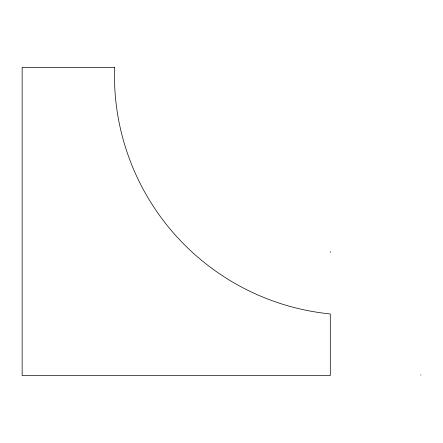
<?xml version="1.0" encoding="UTF-8"?>
<svg xmlns="http://www.w3.org/2000/svg" width="443" height="443" viewBox="0 0 443 443"><rect width="100%" height="100%" fill="white"/><g stroke="black" fill="none" stroke-linecap="round" stroke-linejoin="round"><path stroke-width="0.66" d="M420.85 374.778L420.85 375.177M330.295 251.519L330.295 252.316M114.593 67.425L22.15 67.425L22.15 375.575L330.295 375.575L330.295 313.943A239.619 239.619 0 0 1 114.593 67.425"/></g></svg>
